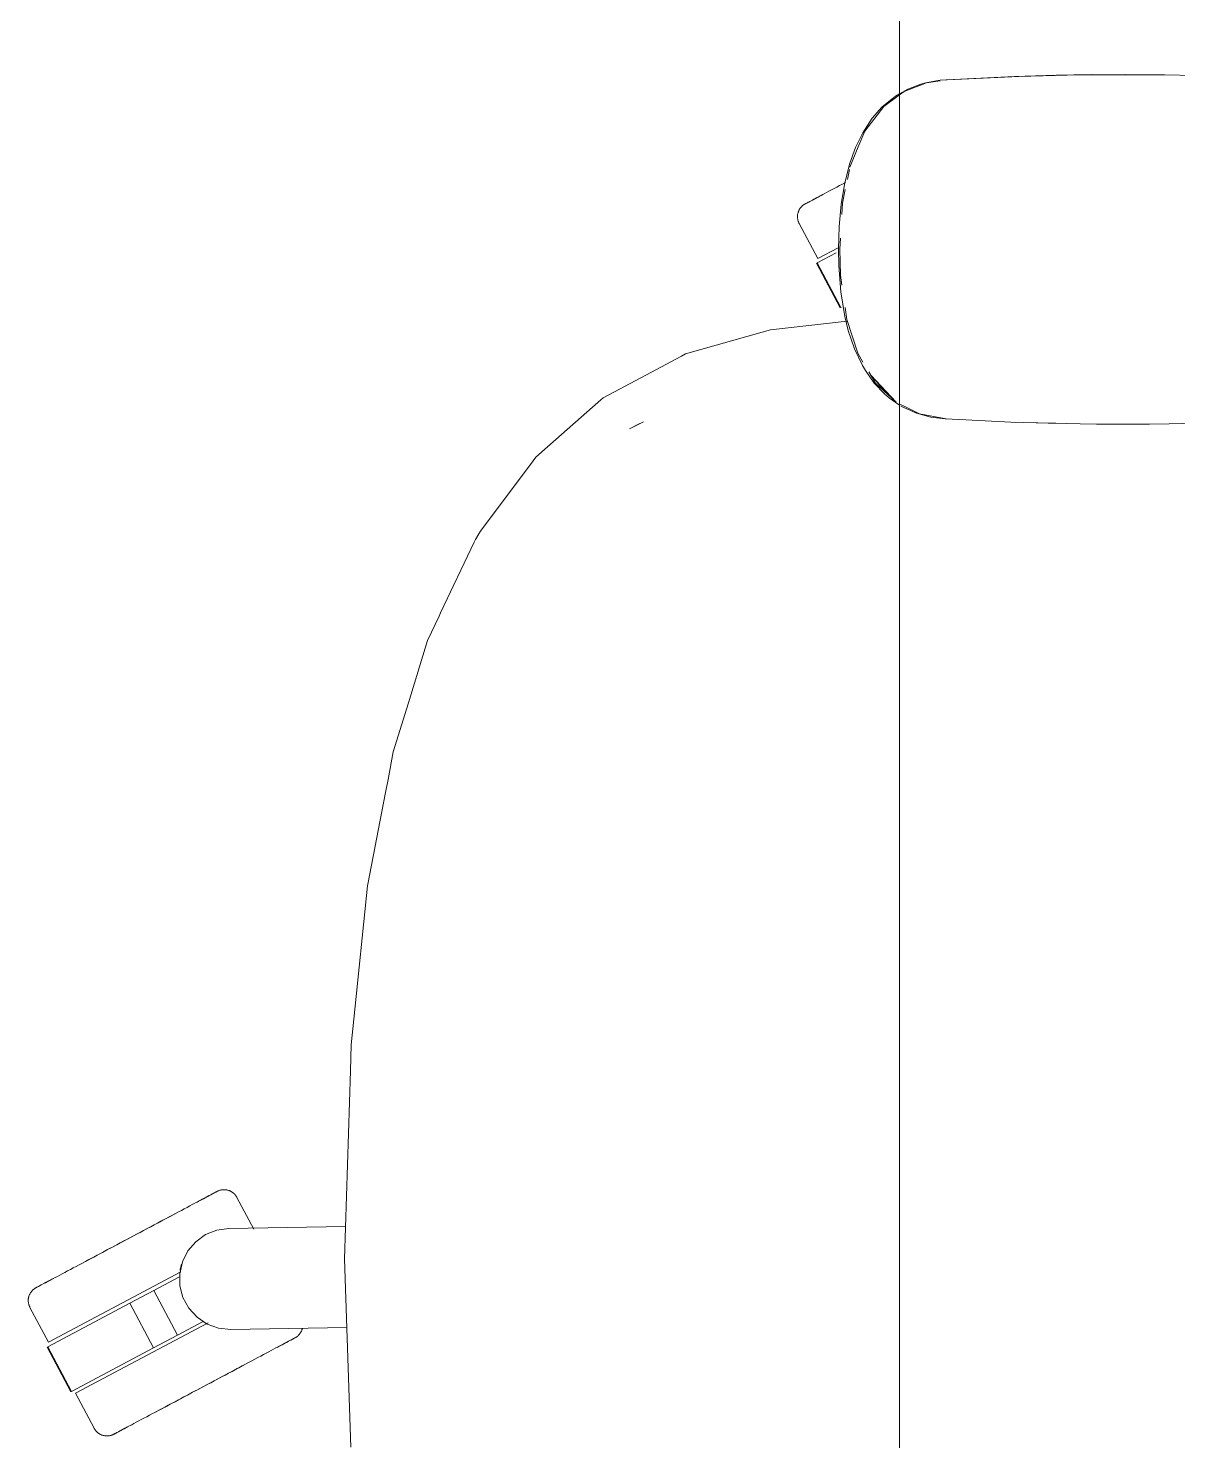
# Model space of a CAD drawing. Header units: millimetres. Extents: x 155927 to 317870, y -36033 to 97293.
# Drawn here: x 214970.2 to 215289, y 19172.5 to 19564.2 of the extents above; entities that cross this region are included whole.
import ezdxf

# ---------------------------------------------------------------- set-up
doc = ezdxf.new("R2010")
doc.units = ezdxf.units.MM
doc.header["$MEASUREMENT"] = 0
doc.layers.add('G-IMPT', color=8, linetype='CONTINUOUS', lineweight=9)
doc.layers.add('I-FURN', color=8, linetype='CONTINUOUS', lineweight=9)

msp = doc.modelspace()

# ---------------------------------------------------------------- linework, layer by layer
at = {"layer": 'G-IMPT'}
for p, q in [((215219.28, 19549.03), (215213.09, 19546.62)), ((215214.12, 19547.29), (215217.76, 19548.68)), ((215219.11, 19549.05), (215217.76, 19548.68)), ((215219.11, 19549.05), (215221.5, 19549.49)), ((215219.28, 19549.03), (215223.13, 19549.61)), ((215223.15, 19549.75), (215221.5, 19549.49)), ((215244.93, 19550.83), (215223.15, 19549.75)), ((215243.72, 19550.79), (215223.15, 19549.75)), ((215223.15, 19549.75), (215224.75, 19549.86)), ((215244.93, 19550.83), (215224.75, 19549.86)), ((215226.99, 19549.94), (215224.75, 19549.86)), ((215265.12, 19551.3), (215243.72, 19550.79)), ((215255.29, 19551.14), (215243.72, 19550.79)), ((215243.72, 19550.79), (215244.93, 19550.83)), ((215265.12, 19551.3), (215244.93, 19550.83)), ((215255.29, 19551.14), (215274.51, 19551.34)), ((215265.12, 19551.3), (215255.29, 19551.14)), ((215285.3, 19551.25), (215255.29, 19551.14)), ((215263.08, 19551.28), (215261.17, 19551.21)), ((215265.74, 19551.25), (215263.08, 19551.28)), ((215285.3, 19551.25), (215265.12, 19551.3)), ((215285.3, 19551.25), (215274.51, 19551.34)), ((215285.3, 19551.25), (215293.72, 19551.09)), ((215210.69, 19545.33), (215206.95, 19542.25)), ((215211.88, 19545.72), (215207.47, 19542.45)), ((215211.88, 19546.01), (215210.69, 19545.33)), ((215214.12, 19547.29), (215211.88, 19546.01)), ((215213.09, 19546.62), (215211.88, 19545.72)), ((215207.47, 19542.45), (215202.25, 19535.66)), ((215204.28, 19539.21), (215206.95, 19542.25)), ((215201.62, 19535.17), (215204.28, 19539.21)), ((215201.62, 19535.17), (215199.64, 19531.09)), ((215202.25, 19535.66), (215200.41, 19531.27)), ((215198.05, 19526.76), (215199.64, 19531.09)), ((215198.08, 19525.65), (215200.41, 19531.27)), ((215198.05, 19526.76), (215196.63, 19521.28)), ((215195.63, 19515.35), (215196.63, 19521.28)), ((215197.94, 19524.96), (215197.37, 19522.18)), ((215196.81, 19519.43), (215196.04, 19515.68)), ((215195.63, 19515.35), (215195.06, 19509.2)), ((215196.04, 19515.68), (215195.84, 19512.48)), ((215194.88, 19502.86), (215195.06, 19509.2)), ((215195.44, 19505.97), (215195.25, 19502.86)), ((215194.97, 19498.35), (215194.88, 19502.86)), ((215195.49, 19495.69), (215195.25, 19502.86)), ((215194.97, 19498.35), (215195.54, 19491.04)), ((215195.49, 19495.69), (215195.88, 19492.91)), ((215196.66, 19484.27), (215195.54, 19491.04)), ((215196.75, 19486.73), (215197.21, 19483.43)), ((215197.33, 19482.93), (215176.05, 19480.51)), ((215197.64, 19480.35), (215196.66, 19484.27)), ((215197.21, 19483.43), (215200.24, 19474.04)), ((215173.79, 19479.88), (215152.44, 19473.87)), ((215173.79, 19479.88), (215176.05, 19480.51)), ((215197.64, 19480.35), (215199.38, 19475.26)), ((215199.38, 19475.26), (215201.58, 19470.62)), ((215151.33, 19473.28), (215140.1, 19467.26)), ((215152.44, 19473.87), (215151.33, 19473.28)), ((215200.24, 19474.04), (215201.71, 19471.59)), ((215201.58, 19470.62), (215202.39, 19469.25)), ((215140.1, 19467.26), (215129.66, 19461.68)), ((215204.83, 19465.79), (215202.39, 19469.25)), ((215203.32, 19468.89), (215205.2, 19465.74)), ((215204.01, 19467.83), (215210.91, 19460.44)), ((215204.01, 19467.83), (215205.29, 19466.36)), ((215207.7, 19462.75), (215204.83, 19465.79)), ((215205.2, 19465.74), (215210.91, 19460.44)), ((215205.42, 19466.2), (215208.5, 19462.67)), ((215207.7, 19462.75), (215209.02, 19461.61)), ((215210.91, 19460.44), (215208.5, 19462.67)), ((215114.21, 19448.08), (215128.99, 19461.09)), ((215128.99, 19461.09), (215129.66, 19461.68)), ((215211.88, 19459.66), (215209.02, 19461.61)), ((215213.15, 19459.33), (215211.88, 19459.96)), ((215212.24, 19459.41), (215216.57, 19457.42)), ((215213.15, 19459.33), (215217.41, 19457.23)), ((215136.96, 19453.07), (215140.85, 19455.03)), ((215139.26, 19454.25), (215140.85, 19455.03)), ((215220.52, 19456.36), (215216.57, 19457.42)), ((215217.41, 19457.23), (215224.75, 19455.86)), ((215224.53, 19455.86), (215220.52, 19456.36)), ((215230.19, 19455.58), (215224.53, 19455.86)), ((215230.19, 19455.58), (215242.75, 19454.96)), ((215246.3, 19454.84), (215242.75, 19454.96)), ((215261.97, 19454.46), (215246.3, 19454.84)), ((215249.7, 19454.78), (215253.03, 19454.63)), ((215255.24, 19454.63), (215253.03, 19454.63)), ((215286.66, 19454.49), (215298.97, 19454.78)), ((215136.96, 19453.07), (215139.26, 19454.25)), ((215261.97, 19454.46), (215266.48, 19454.41)), ((215266.48, 19454.41), (215281.19, 19454.41)), ((215286.66, 19454.49), (215281.19, 19454.41)), ((215114.21, 19448.08), (215110.95, 19445.21)), ((215095.66, 19424.74), (215110.22, 19444.24)), ((215110.22, 19444.24), (215110.95, 19445.21)), ((215095.19, 19423.97), (215094.25, 19422.39)), ((215095.66, 19424.74), (215095.19, 19423.97)), ((215093.83, 19421.68), (215084.57, 19402.04)), ((215093.83, 19421.68), (215094.25, 19422.39)), ((215080.94, 19394.36), (215084.13, 19401.12)), ((215084.57, 19402.04), (215084.13, 19401.12)), ((215080.94, 19394.36), (215075.62, 19377.09)), ((215075.62, 19377.09), (215071.43, 19363.48)), ((215071.43, 19363.48), (215069.97, 19355.88)), ((215069.27, 19352.21), (215069.97, 19355.88)), ((215069.27, 19352.21), (215064.4, 19326.84)), ((215064.31, 19326.37), (215060.49, 19289.38)), ((215064.31, 19326.37), (215064.4, 19326.84)), ((215060.49, 19289.38), (215059.76, 19282.31)), ((215059.53, 19275.06), (215059.76, 19282.31)), ((215057.92, 19222.89), (215059.53, 19275.06)), ((215059.62, 19170.71), (215057.92, 19222.89))]:
    msp.add_line(p, q, dxfattribs=at)
at = {"layer": 'I-FURN'}
for p, q in [((215211.88, 18422.86), (215211.88, 20022.86)), ((215211.88, 20022.86), (215211.88, 18422.86)), ((215196.85, 19521.4), (215196.02, 19520.96)), ((215188.52, 19516.97), (215189, 19517.22)), ((215189.27, 19517.37), (215188.77, 19517.1)), ((215189, 19517.22), (215189.52, 19517.5)), ((215189.81, 19517.65), (215189.27, 19517.37)), ((215189.52, 19517.5), (215190.07, 19517.79)), ((215190.38, 19517.96), (215189.81, 19517.65)), ((215190.07, 19517.79), (215190.56, 19518.06)), ((215190.98, 19518.28), (215190.38, 19517.96)), ((215191.61, 19518.61), (215190.98, 19518.28)), ((215192.28, 19518.97), (215191.61, 19518.61)), ((215192.97, 19519.34), (215192.28, 19518.97)), ((215193.69, 19519.72), (215192.97, 19519.34)), ((215194.44, 19520.12), (215193.69, 19519.72)), ((215195.22, 19520.53), (215194.44, 19520.12)), ((215196.02, 19520.96), (215195.22, 19520.53)), ((215183.78, 19513.29), (215183.84, 19513.44)), ((215183.84, 19513.44), (215183.91, 19513.58)), ((215183.91, 19513.58), (215183.98, 19513.73)), ((215183.98, 19513.73), (215184.05, 19513.87)), ((215184.05, 19513.87), (215184.14, 19514.01)), ((215184.14, 19514.01), (215184.22, 19514.15)), ((215184.22, 19514.15), (215184.32, 19514.28)), ((215184.32, 19514.28), (215184.41, 19514.41)), ((215184.41, 19514.41), (215184.52, 19514.53)), ((215184.52, 19514.53), (215184.62, 19514.65)), ((215184.62, 19514.65), (215184.74, 19514.77)), ((215184.74, 19514.77), (215184.85, 19514.88)), ((215184.85, 19514.88), (215184.97, 19514.98)), ((215184.97, 19514.98), (215185.1, 19515.08)), ((215185.1, 19515.08), (215185.23, 19515.18)), ((215185.23, 19515.18), (215185.36, 19515.27)), ((215185.36, 19515.27), (215185.5, 19515.36)), ((215185.5, 19515.36), (215185.64, 19515.44)), ((215185.64, 19515.44), (215185.68, 19515.46)), ((215185.72, 19515.48), (215185.68, 19515.46)), ((215185.68, 19515.46), (215185.7, 19515.47)), ((215185.68, 19515.46), (215185.68, 19515.46)), ((215185.7, 19515.47), (215185.76, 19515.5)), ((215185.81, 19515.53), (215185.72, 19515.48)), ((215185.76, 19515.5), (215185.86, 19515.55)), ((215185.93, 19515.59), (215185.81, 19515.53)), ((215185.86, 19515.55), (215186, 19515.63)), ((215186.09, 19515.68), (215185.93, 19515.59)), ((215186, 19515.63), (215186.18, 19515.72)), ((215186.29, 19515.78), (215186.09, 19515.68)), ((215186.18, 19515.72), (215186.4, 19515.84)), ((215186.53, 19515.91), (215186.29, 19515.78)), ((215186.4, 19515.84), (215186.66, 19515.98)), ((215186.81, 19516.06), (215186.53, 19515.91)), ((215186.66, 19515.98), (215186.95, 19516.14)), ((215187.13, 19516.23), (215186.81, 19516.06)), ((215186.95, 19516.14), (215187.29, 19516.31)), ((215187.48, 19516.42), (215187.13, 19516.23)), ((215187.29, 19516.31), (215187.66, 19516.51)), ((215187.88, 19516.63), (215187.48, 19516.42)), ((215187.66, 19516.51), (215188.07, 19516.73)), ((215188.31, 19516.86), (215187.88, 19516.63)), ((215188.07, 19516.73), (215188.52, 19516.97)), ((215188.77, 19517.1), (215188.31, 19516.86)), ((215183.54, 19512.02), (215183.55, 19512.19)), ((215183.54, 19511.86), (215183.54, 19512.02)), ((215183.54, 19511.7), (215183.54, 19511.86)), ((215183.55, 19511.54), (215183.54, 19511.7)), ((215183.55, 19512.19), (215183.56, 19512.35)), ((215183.57, 19511.38), (215183.55, 19511.54)), ((215183.56, 19512.35), (215183.58, 19512.51)), ((215183.6, 19511.22), (215183.57, 19511.38)), ((215183.58, 19512.51), (215183.61, 19512.67)), ((215183.63, 19511.06), (215183.6, 19511.22)), ((215183.61, 19512.67), (215183.65, 19512.82)), ((215183.66, 19510.91), (215183.63, 19511.06)), ((215183.65, 19512.82), (215183.69, 19512.98)), ((215183.71, 19510.75), (215183.66, 19510.91)), ((215183.69, 19512.98), (215183.73, 19513.13)), ((215183.75, 19510.6), (215183.71, 19510.75)), ((215183.73, 19513.13), (215183.78, 19513.29)), ((215183.81, 19510.45), (215183.75, 19510.6)), ((215183.87, 19510.3), (215183.81, 19510.45)), ((215183.94, 19510.15), (215183.87, 19510.3)), ((215184.01, 19510.01), (215183.94, 19510.15)), ((215184.01, 19510.01), (215189.16, 19500.32)), ((215188.98, 19499.09), (215194.27, 19501.9)), ((215189.16, 19500.32), (215194.79, 19503.31)), ((215188.81, 19499), (215195.38, 19486.64)), ((215195.55, 19486.73), (215188.98, 19499.09)), ((215195.64, 19486.78), (215195.55, 19486.73)), ((215018.2, 19239.31), (215017.62, 19239)), ((215017.89, 19239.14), (215018.46, 19239.45)), ((215018.75, 19239.6), (215018.2, 19239.31)), ((215018.46, 19239.45), (215019, 19239.73)), ((215019.27, 19239.88), (215018.75, 19239.6)), ((215019, 19239.73), (215019.5, 19240)), ((215019.75, 19240.13), (215019.27, 19239.88)), ((215019.5, 19240), (215019.96, 19240.24)), ((215020.2, 19240.37), (215019.75, 19240.13)), ((215019.96, 19240.24), (215020.39, 19240.47)), ((215020.61, 19240.59), (215020.2, 19240.37)), ((215020.39, 19240.47), (215020.78, 19240.68)), ((215020.98, 19240.79), (215020.61, 19240.59)), ((215020.78, 19240.68), (215021.14, 19240.87)), ((215021.32, 19240.96), (215020.98, 19240.79)), ((215021.14, 19240.87), (215021.46, 19241.04)), ((215021.61, 19241.12), (215021.32, 19240.96)), ((215021.46, 19241.04), (215021.74, 19241.19)), ((215021.87, 19241.26), (215021.61, 19241.12)), ((215021.74, 19241.19), (215021.98, 19241.32)), ((215022.09, 19241.38), (215021.87, 19241.26)), ((215021.98, 19241.32), (215022.18, 19241.42)), ((215022.27, 19241.47), (215022.09, 19241.38)), ((215022.18, 19241.42), (215022.34, 19241.51)), ((215022.41, 19241.55), (215022.27, 19241.47)), ((215022.34, 19241.51), (215022.46, 19241.57)), ((215022.51, 19241.6), (215022.41, 19241.55)), ((215022.46, 19241.57), (215022.54, 19241.62)), ((215022.57, 19241.63), (215022.51, 19241.6)), ((215022.54, 19241.62), (215022.59, 19241.64)), ((215022.59, 19241.64), (215022.57, 19241.63)), ((215022.59, 19241.64), (215022.74, 19241.72)), ((215022.59, 19241.64), (215022.59, 19241.64)), ((215022.74, 19241.72), (215022.88, 19241.78)), ((215022.88, 19241.78), (215023.03, 19241.84)), ((215023.03, 19241.84), (215023.18, 19241.9)), ((215023.18, 19241.9), (215023.34, 19241.95)), ((215023.34, 19241.95), (215023.49, 19241.99)), ((215023.49, 19241.99), (215023.65, 19242.03)), ((215023.65, 19242.03), (215023.81, 19242.06)), ((215023.81, 19242.06), (215023.97, 19242.08)), ((215023.97, 19242.08), (215024.13, 19242.1)), ((215024.13, 19242.1), (215024.29, 19242.11)), ((215024.29, 19242.11), (215024.45, 19242.11)), ((215024.45, 19242.11), (215024.61, 19242.11)), ((215024.61, 19242.11), (215024.77, 19242.1)), ((215024.77, 19242.1), (215024.93, 19242.09)), ((215024.93, 19242.09), (215025.09, 19242.07)), ((215025.09, 19242.07), (215025.25, 19242.04)), ((215025.25, 19242.04), (215025.41, 19242.01)), ((215025.41, 19242.01), (215025.56, 19241.97)), ((215025.56, 19241.97), (215025.72, 19241.92)), ((215025.72, 19241.92), (215025.87, 19241.87)), ((215025.87, 19241.87), (215026.02, 19241.81)), ((215026.02, 19241.81), (215026.17, 19241.75)), ((215026.17, 19241.75), (215026.31, 19241.68)), ((215026.31, 19241.68), (215026.46, 19241.6)), ((215026.46, 19241.6), (215026.6, 19241.52)), ((215026.6, 19241.52), (215026.73, 19241.43)), ((215026.73, 19241.43), (215026.86, 19241.34)), ((215026.86, 19241.34), (215026.99, 19241.24)), ((215026.99, 19241.24), (215027.12, 19241.14)), ((215027.12, 19241.14), (215027.24, 19241.03)), ((215027.24, 19241.03), (215027.35, 19240.92)), ((215027.35, 19240.92), (215027.46, 19240.8)), ((215027.46, 19240.8), (215027.57, 19240.68)), ((215027.57, 19240.68), (215027.67, 19240.55)), ((215027.67, 19240.55), (215027.77, 19240.42)), ((215027.77, 19240.42), (215027.86, 19240.29)), ((215027.86, 19240.29), (215027.94, 19240.15)), ((215027.94, 19240.15), (215028.02, 19240.02)), ((215028.02, 19240.02), (215028.04, 19239.98)), ((215032.74, 19231.14), (215028.04, 19239.98)), ((215009.71, 19234.79), (215010.58, 19235.25)), ((215011.04, 19235.5), (215010.18, 19235.04)), ((215010.58, 19235.25), (215011.42, 19235.7)), ((215011.87, 19235.94), (215011.04, 19235.5)), ((215012.68, 19236.37), (215011.87, 19235.94)), ((215013.47, 19236.79), (215012.68, 19236.37)), ((215014.23, 19237.2), (215013.47, 19236.79)), ((215014.97, 19237.59), (215014.23, 19237.2)), ((215015.68, 19237.97), (215014.97, 19237.59)), ((215016.35, 19238.33), (215015.68, 19237.97)), ((215017, 19238.67), (215016.35, 19238.33)), ((215017.62, 19239), (215017, 19238.67)), ((215002.18, 19230.79), (215003.17, 19231.31)), ((215003.69, 19231.59), (215002.71, 19231.07)), ((215003.17, 19231.31), (215004.14, 19231.83)), ((215004.66, 19232.11), (215003.69, 19231.59)), ((215004.14, 19231.83), (215005.1, 19232.34)), ((215005.62, 19232.62), (215004.66, 19232.11)), ((215005.1, 19232.34), (215006.06, 19232.85)), ((215006.56, 19233.12), (215005.62, 19232.62)), ((215006.06, 19232.85), (215006.99, 19233.35)), ((215007.49, 19233.61), (215006.56, 19233.12)), ((215006.99, 19233.35), (215007.92, 19233.84)), ((215008.41, 19234.1), (215007.49, 19233.61)), ((215007.92, 19233.84), (215008.82, 19234.32)), ((215009.3, 19234.58), (215008.41, 19234.1)), ((215008.82, 19234.32), (215009.71, 19234.79)), ((215010.18, 19235.04), (215009.3, 19234.58)), ((215022.51, 19230.89), (215025.86, 19231.35)), ((215025.86, 19231.35), (215058.2, 19231.92)), ((214995.18, 19227.07), (214996.18, 19227.6)), ((214996.72, 19227.89), (214995.72, 19227.35)), ((214996.18, 19227.6), (214997.18, 19228.13)), ((214997.73, 19228.42), (214996.72, 19227.89)), ((214997.18, 19228.13), (214998.19, 19228.67)), ((214998.73, 19228.96), (214997.73, 19228.42)), ((214998.19, 19228.67), (214999.19, 19229.2)), ((214999.73, 19229.49), (214998.73, 19228.96)), ((214999.19, 19229.2), (215000.19, 19229.73)), ((215000.73, 19230.02), (214999.73, 19229.49)), ((215000.19, 19229.73), (215001.19, 19230.26)), ((215001.73, 19230.55), (215000.73, 19230.02)), ((215001.19, 19230.26), (215002.18, 19230.79)), ((215002.71, 19231.07), (215001.73, 19230.55)), ((215014.45, 19225.11), (215016.64, 19227.67)), ((215016.64, 19227.67), (215019.38, 19229.64)), ((215019.38, 19229.64), (215022.51, 19230.89)), ((214988.85, 19223.7), (214987.92, 19223.21)), ((214988.35, 19223.43), (214989.29, 19223.94)), ((214989.81, 19224.21), (214988.85, 19223.7)), ((214989.29, 19223.94), (214990.25, 19224.45)), ((214990.77, 19224.72), (214989.81, 19224.21)), ((214990.25, 19224.45), (214991.22, 19224.96)), ((214991.74, 19225.24), (214990.77, 19224.72)), ((214991.22, 19224.96), (214992.2, 19225.48)), ((214992.73, 19225.76), (214991.74, 19225.24)), ((214992.2, 19225.48), (214993.18, 19226.01)), ((214993.72, 19226.29), (214992.73, 19225.76)), ((214993.18, 19226.01), (214994.18, 19226.53)), ((214994.72, 19226.82), (214993.72, 19226.29)), ((214994.18, 19226.53), (214995.18, 19227.07)), ((214995.72, 19227.35), (214994.72, 19226.82)), ((215012.93, 19222.1), (215014.45, 19225.11)), ((214981.09, 19219.57), (214980.34, 19219.17)), ((214981.86, 19219.99), (214981.09, 19219.57)), ((214982.66, 19220.41), (214981.86, 19219.99)), ((214983.49, 19220.85), (214982.66, 19220.41)), ((214984.33, 19221.3), (214983.49, 19220.85)), ((214985.2, 19221.76), (214984.33, 19221.3)), ((214986.09, 19222.23), (214985.2, 19221.76)), ((214986.99, 19222.72), (214986.09, 19222.23)), ((214986.5, 19222.45), (214987.42, 19222.94)), ((214987.92, 19223.21), (214986.99, 19222.72)), ((214987.42, 19222.94), (214988.35, 19223.43)), ((215012.18, 19218.81), (215012.93, 19222.1)), ((214973.77, 19215.68), (214973.45, 19215.51)), ((214973.59, 19215.59), (214973.93, 19215.77)), ((214974.13, 19215.87), (214973.77, 19215.68)), ((214973.93, 19215.77), (214974.3, 19215.97)), ((214974.52, 19216.08), (214974.13, 19215.87)), ((214974.3, 19215.97), (214974.71, 19216.18)), ((214974.95, 19216.31), (214974.52, 19216.08)), ((214974.71, 19216.18), (214975.16, 19216.42)), ((214975.41, 19216.56), (214974.95, 19216.31)), ((214975.16, 19216.42), (214975.64, 19216.68)), ((214975.92, 19216.82), (214975.41, 19216.56)), ((214975.64, 19216.68), (214976.16, 19216.95)), ((214975.8, 19199.78), (215012.52, 19219.3)), ((214976.45, 19217.11), (214975.92, 19216.82)), ((214976.16, 19216.95), (214976.71, 19217.25)), ((214977.02, 19217.41), (214976.45, 19217.11)), ((214976.71, 19217.25), (214977.29, 19217.56)), ((214977.62, 19217.73), (214977.02, 19217.41)), ((214978.25, 19218.07), (214977.62, 19217.73)), ((214978.92, 19218.42), (214978.25, 19218.07)), ((214979.61, 19218.79), (214978.92, 19218.42)), ((214980.34, 19219.17), (214979.61, 19218.79)), ((215004.97, 19214.15), (215012.11, 19217.95)), ((215012.24, 19215.43), (215012.18, 19218.81)), ((214970.19, 19211.64), (214970.2, 19211.8)), ((214970.2, 19211.8), (214970.23, 19211.96)), ((214970.23, 19211.96), (214970.25, 19212.12)), ((214970.25, 19212.12), (214970.29, 19212.28)), ((214970.29, 19212.28), (214970.33, 19212.43)), ((214970.33, 19212.43), (214970.37, 19212.59)), ((214970.37, 19212.59), (214970.43, 19212.74)), ((214970.43, 19212.74), (214970.48, 19212.89)), ((214970.48, 19212.89), (214970.55, 19213.04)), ((214970.55, 19213.04), (214970.62, 19213.18)), ((214970.62, 19213.18), (214970.7, 19213.33)), ((214970.7, 19213.33), (214970.78, 19213.46)), ((214970.78, 19213.46), (214970.86, 19213.6)), ((214970.86, 19213.6), (214970.96, 19213.73)), ((214970.96, 19213.73), (214971.05, 19213.86)), ((214971.05, 19213.86), (214971.16, 19213.98)), ((214971.16, 19213.98), (214971.26, 19214.1)), ((214971.26, 19214.1), (214971.38, 19214.22)), ((214971.38, 19214.22), (214971.49, 19214.33)), ((214971.49, 19214.33), (214971.62, 19214.44)), ((214971.62, 19214.44), (214971.74, 19214.54)), ((214971.74, 19214.54), (214971.87, 19214.63)), ((214971.87, 19214.63), (214972, 19214.73)), ((214972, 19214.73), (214972.14, 19214.81)), ((214972.14, 19214.81), (214972.28, 19214.89)), ((214972.28, 19214.89), (214972.32, 19214.91)), ((214972.37, 19214.94), (214972.32, 19214.91)), ((214972.32, 19214.91), (214972.34, 19214.92)), ((214972.32, 19214.91), (214972.32, 19214.91)), ((214972.34, 19214.92), (214972.4, 19214.95)), ((214972.45, 19214.98), (214972.37, 19214.94)), ((214972.4, 19214.95), (214972.5, 19215.01)), ((214972.57, 19215.05), (214972.45, 19214.98)), ((214972.5, 19215.01), (214972.64, 19215.08)), ((214972.73, 19215.13), (214972.57, 19215.05)), ((214972.64, 19215.08), (214972.82, 19215.18)), ((214972.93, 19215.24), (214972.73, 19215.13)), ((214972.82, 19215.18), (214973.04, 19215.29)), ((214973.17, 19215.37), (214972.93, 19215.24)), ((214973.04, 19215.29), (214973.3, 19215.43)), ((214973.45, 19215.51), (214973.17, 19215.37)), ((214973.3, 19215.43), (214973.59, 19215.59)), ((214998.33, 19210.62), (215004.97, 19214.15)), ((215011.54, 19201.79), (215004.97, 19214.15)), ((215013.1, 19212.17), (215012.24, 19215.43)), ((215014.72, 19209.21), (215013.1, 19212.17)), ((214970.18, 19211.48), (214970.19, 19211.64)), ((214970.18, 19211.32), (214970.18, 19211.48)), ((214970.18, 19211.16), (214970.18, 19211.32)), ((214970.2, 19211), (214970.18, 19211.16)), ((214970.21, 19210.84), (214970.2, 19211)), ((214970.24, 19210.68), (214970.21, 19210.84)), ((214970.27, 19210.52), (214970.24, 19210.68)), ((214970.3, 19210.36), (214970.27, 19210.52)), ((214970.35, 19210.21), (214970.3, 19210.36)), ((214970.4, 19210.05), (214970.35, 19210.21)), ((214970.45, 19209.9), (214970.4, 19210.05)), ((214970.51, 19209.75), (214970.45, 19209.9)), ((214970.58, 19209.6), (214970.51, 19209.75)), ((214970.65, 19209.46), (214970.58, 19209.6)), ((214970.65, 19209.46), (214975.8, 19199.78)), ((214975.62, 19198.54), (214998.33, 19210.62)), ((215004.9, 19198.26), (214998.33, 19210.62)), ((215017, 19206.73), (215014.72, 19209.21)), ((214983.31, 19185.65), (215020.06, 19205.19)), ((215018.68, 19205.59), (215011.54, 19201.79)), ((215019.81, 19204.86), (215017, 19206.73)), ((215022.99, 19203.72), (215019.81, 19204.86)), ((215058.53, 19203.93), (215026.34, 19203.37)), ((215011.54, 19201.79), (215004.9, 19198.26)), ((215026.34, 19203.37), (215022.99, 19203.72)), ((215042.2, 19199.97), (215041.79, 19199.75)), ((215041.99, 19199.86), (215042.38, 19200.07)), ((215042.58, 19200.17), (215042.2, 19199.97)), ((215042.38, 19200.07), (215042.74, 19200.26)), ((215042.91, 19200.35), (215042.58, 19200.17)), ((215042.74, 19200.26), (215043.05, 19200.42)), ((215043.21, 19200.51), (215042.91, 19200.35)), ((215043.05, 19200.42), (215043.33, 19200.57)), ((215043.47, 19200.64), (215043.21, 19200.51)), ((215043.33, 19200.57), (215043.57, 19200.7)), ((215043.69, 19200.76), (215043.47, 19200.64)), ((215043.57, 19200.7), (215043.77, 19200.81)), ((215043.87, 19200.86), (215043.69, 19200.76)), ((215043.77, 19200.81), (215043.94, 19200.89)), ((215044.01, 19200.93), (215043.87, 19200.86)), ((215043.94, 19200.89), (215044.06, 19200.96)), ((215044.11, 19200.98), (215044.01, 19200.93)), ((215044.06, 19200.96), (215044.14, 19201)), ((215044.17, 19201.02), (215044.11, 19200.98)), ((215044.14, 19201), (215044.18, 19201.02)), ((215044.19, 19201.03), (215044.17, 19201.02)), ((215044.18, 19201.02), (215044.19, 19201.03)), ((215044.23, 19201.05), (215044.19, 19201.03)), ((215044.37, 19201.13), (215044.23, 19201.05)), ((215044.5, 19201.21), (215044.37, 19201.13)), ((215044.64, 19201.3), (215044.5, 19201.21)), ((215044.77, 19201.4), (215044.64, 19201.3)), ((215044.89, 19201.5), (215044.77, 19201.4)), ((215045.01, 19201.61), (215044.89, 19201.5)), ((215045.13, 19201.72), (215045.01, 19201.61)), ((215045.24, 19201.84), (215045.13, 19201.72)), ((215045.35, 19201.96), (215045.24, 19201.84)), ((215045.45, 19202.08), (215045.35, 19201.96)), ((215045.55, 19202.21), (215045.45, 19202.08)), ((215045.64, 19202.34), (215045.55, 19202.21)), ((215045.73, 19202.48), (215045.64, 19202.34)), ((215045.81, 19202.61), (215045.73, 19202.48)), ((215045.89, 19202.76), (215045.81, 19202.61)), ((215045.96, 19202.9), (215045.89, 19202.76)), ((215046.02, 19203.05), (215045.96, 19202.9)), ((215046.08, 19203.2), (215046.02, 19203.05)), ((215046.13, 19203.35), (215046.08, 19203.2)), ((215046.18, 19203.51), (215046.13, 19203.35)), ((215046.22, 19203.66), (215046.18, 19203.51)), ((214975.45, 19198.45), (214982.02, 19186.09)), ((214982.19, 19186.18), (214975.62, 19198.54)), ((215004.9, 19198.26), (214982.19, 19186.18)), ((215034.65, 19195.95), (215035.42, 19196.37)), ((215035.42, 19196.37), (215036.17, 19196.76)), ((215036.17, 19196.76), (215036.89, 19197.15)), ((215036.89, 19197.15), (215037.59, 19197.52)), ((215037.59, 19197.52), (215038.25, 19197.87)), ((215038.25, 19197.87), (215038.88, 19198.21)), ((215038.88, 19198.21), (215039.49, 19198.53)), ((215039.8, 19198.69), (215039.21, 19198.38)), ((215039.49, 19198.53), (215040.06, 19198.83)), ((215040.35, 19198.99), (215039.8, 19198.69)), ((215040.06, 19198.83), (215040.59, 19199.11)), ((215040.87, 19199.26), (215040.35, 19198.99)), ((215040.59, 19199.11), (215041.09, 19199.38)), ((215041.35, 19199.52), (215040.87, 19199.26)), ((215041.09, 19199.38), (215041.56, 19199.63)), ((215041.79, 19199.75), (215041.35, 19199.52)), ((215041.56, 19199.63), (215041.99, 19199.86)), ((215026.7, 19191.73), (215027.65, 19192.23)), ((215028.16, 19192.51), (215027.22, 19192)), ((215027.65, 19192.23), (215028.59, 19192.73)), ((215029.09, 19193), (215028.16, 19192.51)), ((215028.59, 19192.73), (215029.51, 19193.22)), ((215030, 19193.49), (215029.09, 19193)), ((215029.51, 19193.22), (215030.42, 19193.71)), ((215030.42, 19193.71), (215031.3, 19194.18)), ((215031.3, 19194.18), (215032.17, 19194.64)), ((215032.17, 19194.64), (215033.02, 19195.09)), ((215033.02, 19195.09), (215033.84, 19195.53)), ((215033.84, 19195.53), (215034.65, 19195.95)), ((215020.33, 19188.34), (215019.32, 19187.81)), ((215019.78, 19188.05), (215020.79, 19188.59)), ((215021.33, 19188.87), (215020.33, 19188.34)), ((215020.79, 19188.59), (215021.79, 19189.12)), ((215022.33, 19189.41), (215021.33, 19188.87)), ((215021.79, 19189.12), (215022.79, 19189.65)), ((215023.32, 19189.93), (215022.33, 19189.41)), ((215022.79, 19189.65), (215023.78, 19190.18)), ((215024.31, 19190.46), (215023.32, 19189.93)), ((215023.78, 19190.18), (215024.76, 19190.7)), ((215025.29, 19190.98), (215024.31, 19190.46)), ((215024.76, 19190.7), (215025.74, 19191.22)), ((215026.26, 19191.49), (215025.29, 19190.98)), ((215025.74, 19191.22), (215026.7, 19191.73)), ((215027.22, 19192), (215026.26, 19191.49)), ((214983.31, 19185.65), (214988.46, 19175.96)), ((215011.84, 19183.83), (215012.81, 19184.34)), ((215013.34, 19184.63), (215012.37, 19184.11)), ((215012.81, 19184.34), (215013.79, 19184.87)), ((215014.32, 19185.15), (215013.34, 19184.63)), ((215013.79, 19184.87), (215014.78, 19185.39)), ((215015.31, 19185.68), (215014.32, 19185.15)), ((215014.78, 19185.39), (215015.77, 19185.92)), ((215016.31, 19186.21), (215015.31, 19185.68)), ((215015.77, 19185.92), (215016.77, 19186.45)), ((215017.31, 19186.74), (215016.31, 19186.21)), ((215016.77, 19186.45), (215017.77, 19186.98)), ((215018.32, 19187.27), (215017.31, 19186.74)), ((215017.77, 19186.98), (215018.78, 19187.52)), ((215019.32, 19187.81), (215018.32, 19187.27)), ((215018.78, 19187.52), (215019.78, 19188.05)), ((215004.63, 19180), (215005.47, 19180.44)), ((215005.93, 19180.68), (215005.08, 19180.23)), ((215005.47, 19180.44), (215006.33, 19180.9)), ((215006.8, 19181.15), (215005.93, 19180.68)), ((215006.33, 19180.9), (215007.2, 19181.36)), ((215007.68, 19181.62), (215006.8, 19181.15)), ((215007.2, 19181.36), (215008.1, 19181.84)), ((215008.59, 19182.1), (215007.68, 19181.62)), ((215008.1, 19181.84), (215009.01, 19182.32)), ((215009.51, 19182.59), (215008.59, 19182.1)), ((215009.01, 19182.32), (215009.94, 19182.82)), ((215010.45, 19183.09), (215009.51, 19182.59)), ((215009.94, 19182.82), (215010.89, 19183.32)), ((215011.4, 19183.59), (215010.45, 19183.09)), ((215010.89, 19183.32), (215011.84, 19183.83)), ((215012.37, 19184.11), (215011.4, 19183.59)), ((214998.05, 19176.49), (214997.51, 19176.21)), ((214997.75, 19176.34), (214998.3, 19176.63)), ((214998.62, 19176.8), (214998.05, 19176.49)), ((214998.3, 19176.63), (214998.89, 19176.94)), ((214998.89, 19176.94), (214999.5, 19177.27)), ((214999.5, 19177.27), (215000.15, 19177.61)), ((215000.15, 19177.61), (215000.83, 19177.97)), ((215000.83, 19177.97), (215001.54, 19178.35)), ((215001.54, 19178.35), (215002.27, 19178.74)), ((215002.27, 19178.74), (215003.03, 19179.15)), ((215003.03, 19179.15), (215003.82, 19179.56)), ((215003.82, 19179.56), (215004.63, 19180)), ((214988.48, 19175.92), (214988.46, 19175.96)), ((214988.56, 19175.78), (214988.48, 19175.92)), ((214988.65, 19175.65), (214988.56, 19175.78)), ((214988.74, 19175.51), (214988.65, 19175.65)), ((214988.84, 19175.39), (214988.74, 19175.51)), ((214988.94, 19175.26), (214988.84, 19175.39)), ((214989.04, 19175.14), (214988.94, 19175.26)), ((214989.15, 19175.02), (214989.04, 19175.14)), ((214989.27, 19174.91), (214989.15, 19175.02)), ((214989.39, 19174.8), (214989.27, 19174.91)), ((214989.51, 19174.7), (214989.39, 19174.8)), ((214989.64, 19174.6), (214989.51, 19174.7)), ((214989.77, 19174.51), (214989.64, 19174.6)), ((214989.91, 19174.42), (214989.77, 19174.51)), ((214990.05, 19174.34), (214989.91, 19174.42)), ((214990.19, 19174.26), (214990.05, 19174.34)), ((214990.34, 19174.19), (214990.19, 19174.26)), ((214990.48, 19174.13), (214990.34, 19174.19)), ((214990.63, 19174.07), (214990.48, 19174.13)), ((214990.79, 19174.02), (214990.63, 19174.07)), ((214990.94, 19173.97), (214990.79, 19174.02)), ((214991.1, 19173.93), (214990.94, 19173.97)), ((214991.26, 19173.9), (214991.1, 19173.93)), ((214991.41, 19173.87), (214991.26, 19173.9)), ((214991.57, 19173.85), (214991.41, 19173.87)), ((214991.73, 19173.83), (214991.57, 19173.85)), ((214991.9, 19173.83), (214991.73, 19173.83)), ((214992.06, 19173.82), (214991.9, 19173.83)), ((214992.22, 19173.83), (214992.06, 19173.82)), ((214992.38, 19173.84), (214992.22, 19173.83)), ((214992.54, 19173.86), (214992.38, 19173.84)), ((214992.7, 19173.88), (214992.54, 19173.86)), ((214992.86, 19173.91), (214992.7, 19173.88)), ((214993.01, 19173.95), (214992.86, 19173.91)), ((214993.17, 19173.99), (214993.01, 19173.95)), ((214993.32, 19174.04), (214993.17, 19173.99)), ((214993.47, 19174.1), (214993.32, 19174.04)), ((214993.62, 19174.16), (214993.47, 19174.1)), ((214993.77, 19174.22), (214993.62, 19174.16)), ((214993.91, 19174.3), (214993.77, 19174.22)), ((214993.91, 19174.3), (214993.93, 19174.31)), ((214993.92, 19174.3), (214993.91, 19174.3)), ((214993.96, 19174.32), (214993.92, 19174.3)), ((214993.93, 19174.31), (214993.99, 19174.34)), ((214994.04, 19174.37), (214993.96, 19174.32)), ((214993.99, 19174.34), (214994.09, 19174.39)), ((214994.17, 19174.43), (214994.04, 19174.37)), ((214994.09, 19174.39), (214994.23, 19174.47)), ((214994.33, 19174.52), (214994.17, 19174.43)), ((214994.23, 19174.47), (214994.41, 19174.56)), ((214994.53, 19174.62), (214994.33, 19174.52)), ((214994.41, 19174.56), (214994.63, 19174.68)), ((214994.77, 19174.75), (214994.53, 19174.62)), ((214994.63, 19174.68), (214994.89, 19174.82)), ((214995.05, 19174.9), (214994.77, 19174.75)), ((214994.89, 19174.82), (214995.19, 19174.97)), ((214995.37, 19175.07), (214995.05, 19174.9)), ((214995.19, 19174.97), (214995.53, 19175.15)), ((214995.72, 19175.26), (214995.37, 19175.07)), ((214995.53, 19175.15), (214995.9, 19175.35)), ((214996.11, 19175.47), (214995.72, 19175.26)), ((214995.9, 19175.35), (214996.31, 19175.57)), ((214996.54, 19175.69), (214996.11, 19175.47)), ((214996.31, 19175.57), (214996.75, 19175.81)), ((214997.01, 19175.94), (214996.54, 19175.69)), ((214996.75, 19175.81), (214997.24, 19176.06)), ((214997.51, 19176.21), (214997.01, 19175.94)), ((214997.24, 19176.06), (214997.75, 19176.34))]:
    msp.add_line(p, q, dxfattribs=at)
msp.add_arc((215025.91, 19217.36), 13.81, 162.664, 167.6527, dxfattribs=at)
msp.add_open_spline([(215012.3, 19219.72), (215012.38, 19220.15), (215012.48, 19220.58), (215012.6, 19221)], degree=3, dxfattribs=at)

doc.saveas('drawing.dxf')
